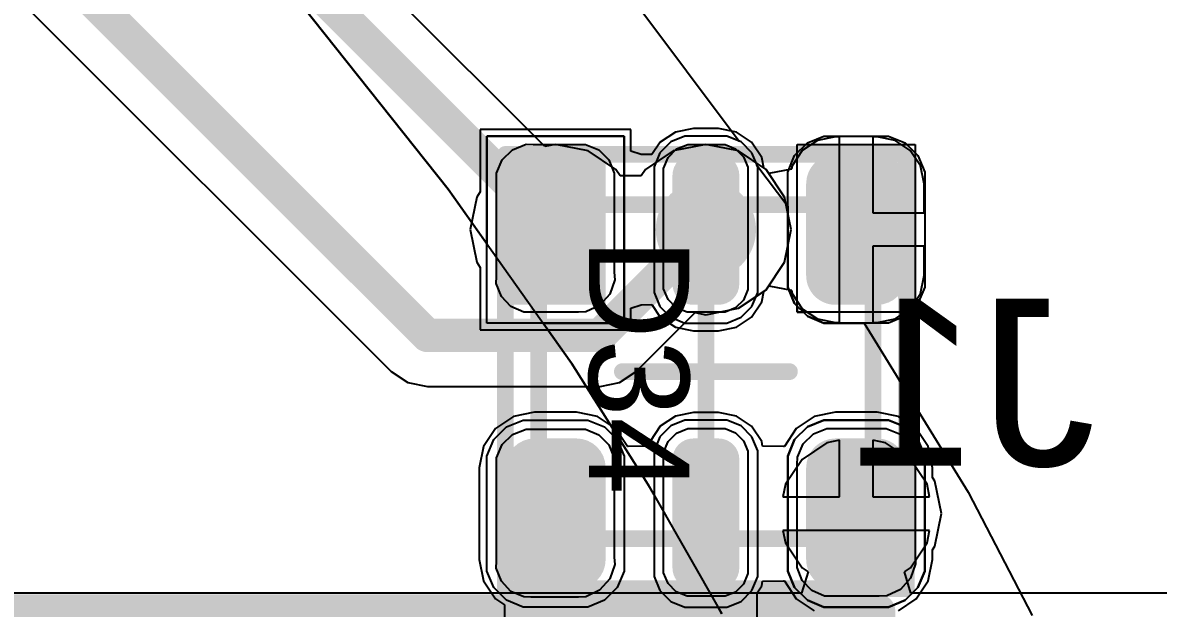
# Model space of a CAD drawing. Header units: inches. Extents: x -27 to 142, y -1 to 42.
# Drawn here: x 41.08 to 47.87, y 27.42 to 30.92 of the extents above; entities that cross this region are included whole.
import ezdxf

# ---------------------------------------------------------------- set-up
doc = ezdxf.new("R2010")
doc.units = ezdxf.units.IN
for name, color, linetype in [('Bottom Layer', 5, 'Continuous'), ('Bottom Overlay', 54, 'Continuous'), ('Mechanical 13', 56, 'Continuous'), ('Mechanical 15', 56, 'Continuous'), ('Top Layer', 1, 'Continuous'), ('Top Overlay', 2, 'Continuous'), ('Top Paste', 8, 'Continuous'), ('Top Solder', 216, 'Continuous'), ('Via Holes', 16, 'Continuous')]:
    doc.layers.add(name, color=color, linetype=linetype)
doc.styles.add('Arial', font='', dxfattribs={"height": 0.2})
doc.styles.get('Arial').set_extended_font_data('Arial')

# ---------------------------------------------------------------- blocks, each defined once
blk = doc.blocks.new('SMDHDRV10P127_2X5_615X330X560B_B_766')
at = {"layer": 'Mechanical 15'}
for points in [[(-3.5, 4.5, 0.2, 0.2, 0), (-3.5, -4.5, 0.2, 0.2, 0)], [(3.5, -4.5, 0.2, 0.2, 0), (-3.5, -4.5, 0.2, 0.2, 0)]]:
    blk.add_lwpolyline(points, format="xyseb", dxfattribs=at)
blk.add_lwpolyline([(-3.55, -4.5, 0.1, 0.1, 1), (-3.45, -4.5, 0.1, 0.1, 1)], format="xyseb", close=True, dxfattribs=at)
blk.add_lwpolyline([(-3.55, -4.5, 0.1, 0.1, 1), (-3.45, -4.5, 0.1, 0.1, 1)], format="xyseb", close=True, dxfattribs=at)
blk = doc.blocks.new('APA_RGB_LED_2020_806')
at = {"layer": 'Top Layer'}
h = blk.add_hatch(color=1, dxfattribs=at)
edge = h.paths.add_edge_path()
edge.add_arc((-1.125, 1.025), 0.125, 90, 180)
edge.add_line((-1.25, 1.025), (-1.25, 0.775))
edge.add_arc((-1.125, 0.775), 0.125, 180, 270)
edge.add_line((-1.125, 0.65), (-0.575, 0.65))
edge.add_arc((-0.575, 0.775), 0.125, 270, 360)
edge.add_line((-0.45, 0.775), (-0.45, 1.025))
edge.add_arc((-0.575, 1.025), 0.125, 0, 90)
edge.add_line((-0.575, 1.15), (-1.125, 1.15))
h = blk.add_hatch(color=1, dxfattribs=at)
edge = h.paths.add_edge_path()
edge.add_arc((0.575, 1.025), 0.125, 90, 180)
edge.add_line((0.45, 1.025), (0.45, 0.775))
edge.add_arc((0.575, 0.775), 0.125, 180, 270)
edge.add_line((0.575, 0.65), (1.125, 0.65))
edge.add_arc((1.125, 0.775), 0.125, 270, 360)
edge.add_line((1.25, 0.775), (1.25, 1.025))
edge.add_arc((1.125, 1.025), 0.125, 0, 90)
edge.add_line((1.125, 1.15), (0.575, 1.15))
h = blk.add_hatch(color=1, dxfattribs=at)
edge = h.paths.add_edge_path()
edge.add_arc((-1.175, 0.075), 0.075, 90, 180)
edge.add_line((-1.25, 0.075), (-1.25, -0.075))
edge.add_arc((-1.175, -0.075), 0.075, 180, 270)
edge.add_line((-1.175, -0.15), (-0.525, -0.15))
edge.add_arc((-0.525, -0.075), 0.075, 270, 360)
edge.add_line((-0.45, -0.075), (-0.45, 0.075))
edge.add_arc((-0.525, 0.075), 0.075, 0, 90)
edge.add_line((-0.525, 0.15), (-1.175, 0.15))
h = blk.add_hatch(color=1, dxfattribs=at)
edge = h.paths.add_edge_path()
edge.add_arc((0.525, 0.075), 0.075, 90, 180)
edge.add_line((0.45, 0.075), (0.45, -0.075))
edge.add_arc((0.525, -0.075), 0.075, 180, 270)
edge.add_line((0.525, -0.15), (1.175, -0.15))
edge.add_arc((1.175, -0.075), 0.075, 270, 360)
edge.add_line((1.25, -0.075), (1.25, 0.075))
edge.add_arc((1.175, 0.075), 0.075, 0, 90)
edge.add_line((1.175, 0.15), (0.525, 0.15))
blk.add_hatch(color=1, dxfattribs=at).paths.add_polyline_path([(-1.25, -0.65), (-0.45, -0.65), (-0.45, -1.15), (-1.25, -1.15)])
h = blk.add_hatch(color=1, dxfattribs=at)
edge = h.paths.add_edge_path()
edge.add_arc((0.575, -0.775), 0.125, 90, 180)
edge.add_line((0.45, -0.775), (0.45, -1.025))
edge.add_arc((0.575, -1.025), 0.125, 180, 270)
edge.add_line((0.575, -1.15), (1.125, -1.15))
edge.add_arc((1.125, -1.025), 0.125, 270, 360)
edge.add_line((1.25, -1.025), (1.25, -0.775))
edge.add_arc((1.125, -0.775), 0.125, 0, 90)
edge.add_line((1.125, -0.65), (0.575, -0.65))
at = {"layer": 'Top Paste'}
h = blk.add_hatch(color=8, dxfattribs=at)
edge = h.paths.add_edge_path()
edge.add_arc((-1.125, 1.025), 0.125, 90, 180)
edge.add_line((-1.25, 1.025), (-1.25, 0.775))
edge.add_arc((-1.125, 0.775), 0.125, 180, 270)
edge.add_line((-1.125, 0.65), (-0.575, 0.65))
edge.add_arc((-0.575, 0.775), 0.125, 270, 360)
edge.add_line((-0.45, 0.775), (-0.45, 1.025))
edge.add_arc((-0.575, 1.025), 0.125, 0, 90)
edge.add_line((-0.575, 1.15), (-1.125, 1.15))
h = blk.add_hatch(color=8, dxfattribs=at)
edge = h.paths.add_edge_path()
edge.add_arc((0.575, 1.025), 0.125, 90, 180)
edge.add_line((0.45, 1.025), (0.45, 0.775))
edge.add_arc((0.575, 0.775), 0.125, 180, 270)
edge.add_line((0.575, 0.65), (1.125, 0.65))
edge.add_arc((1.125, 0.775), 0.125, 270, 360)
edge.add_line((1.25, 0.775), (1.25, 1.025))
edge.add_arc((1.125, 1.025), 0.125, 0, 90)
edge.add_line((1.125, 1.15), (0.575, 1.15))
h = blk.add_hatch(color=8, dxfattribs=at)
edge = h.paths.add_edge_path()
edge.add_arc((-1.175, 0.075), 0.075, 90, 180)
edge.add_line((-1.25, 0.075), (-1.25, -0.075))
edge.add_arc((-1.175, -0.075), 0.075, 180, 270)
edge.add_line((-1.175, -0.15), (-0.525, -0.15))
edge.add_arc((-0.525, -0.075), 0.075, 270, 360)
edge.add_line((-0.45, -0.075), (-0.45, 0.075))
edge.add_arc((-0.525, 0.075), 0.075, 0, 90)
edge.add_line((-0.525, 0.15), (-1.175, 0.15))
h = blk.add_hatch(color=8, dxfattribs=at)
edge = h.paths.add_edge_path()
edge.add_arc((0.525, 0.075), 0.075, 90, 180)
edge.add_line((0.45, 0.075), (0.45, -0.075))
edge.add_arc((0.525, -0.075), 0.075, 180, 270)
edge.add_line((0.525, -0.15), (1.175, -0.15))
edge.add_arc((1.175, -0.075), 0.075, 270, 360)
edge.add_line((1.25, -0.075), (1.25, 0.075))
edge.add_arc((1.175, 0.075), 0.075, 0, 90)
edge.add_line((1.175, 0.15), (0.525, 0.15))
blk.add_hatch(color=8, dxfattribs=at).paths.add_polyline_path([(-1.25, -0.65), (-0.45, -0.65), (-0.45, -1.15), (-1.25, -1.15)])
h = blk.add_hatch(color=8, dxfattribs=at)
edge = h.paths.add_edge_path()
edge.add_arc((0.575, -0.775), 0.125, 90, 180)
edge.add_line((0.45, -0.775), (0.45, -1.025))
edge.add_arc((0.575, -1.025), 0.125, 180, 270)
edge.add_line((0.575, -1.15), (1.125, -1.15))
edge.add_arc((1.125, -1.025), 0.125, 270, 360)
edge.add_line((1.25, -1.025), (1.25, -0.775))
edge.add_arc((1.125, -0.775), 0.125, 0, 90)
edge.add_line((1.125, -0.65), (0.575, -0.65))
at = {"layer": 'Top Solder'}
h = blk.add_hatch(color=216, dxfattribs=at)
edge = h.paths.add_edge_path()
edge.add_arc((-1.125, 1.025), 0.175, 90, 180)
edge.add_line((-1.3, 1.025), (-1.3, 0.775))
edge.add_arc((-1.125, 0.775), 0.175, 180, 270)
edge.add_line((-1.125, 0.6), (-0.575, 0.6))
edge.add_arc((-0.575, 0.775), 0.175, 270, 360)
edge.add_line((-0.4, 0.775), (-0.4, 1.025))
edge.add_arc((-0.575, 1.025), 0.175, 0, 90)
edge.add_line((-0.575, 1.2), (-1.125, 1.2))
h = blk.add_hatch(color=216, dxfattribs=at)
edge = h.paths.add_edge_path()
edge.add_arc((0.575, 1.025), 0.175, 90, 180)
edge.add_line((0.4, 1.025), (0.4, 0.775))
edge.add_arc((0.575, 0.775), 0.175, 180, 270)
edge.add_line((0.575, 0.6), (1.125, 0.6))
edge.add_arc((1.125, 0.775), 0.175, 270, 360)
edge.add_line((1.3, 0.775), (1.3, 1.025))
edge.add_arc((1.125, 1.025), 0.175, 0, 90)
edge.add_line((1.125, 1.2), (0.575, 1.2))
h = blk.add_hatch(color=216, dxfattribs=at)
edge = h.paths.add_edge_path()
edge.add_arc((-1.175, 0.075), 0.125, 90, 180)
edge.add_line((-1.3, 0.075), (-1.3, -0.075))
edge.add_arc((-1.175, -0.075), 0.125, 180, 270)
edge.add_line((-1.175, -0.2), (-0.525, -0.2))
edge.add_arc((-0.525, -0.075), 0.125, 270, 360)
edge.add_line((-0.4, -0.075), (-0.4, 0.075))
edge.add_arc((-0.525, 0.075), 0.125, 0, 90)
edge.add_line((-0.525, 0.2), (-1.175, 0.2))
h = blk.add_hatch(color=216, dxfattribs=at)
edge = h.paths.add_edge_path()
edge.add_arc((0.525, 0.075), 0.125, 90, 180)
edge.add_line((0.4, 0.075), (0.4, -0.075))
edge.add_arc((0.525, -0.075), 0.125, 180, 270)
edge.add_line((0.525, -0.2), (1.175, -0.2))
edge.add_arc((1.175, -0.075), 0.125, 270, 360)
edge.add_line((1.3, -0.075), (1.3, 0.075))
edge.add_arc((1.175, 0.075), 0.125, 0, 90)
edge.add_line((1.175, 0.2), (0.525, 0.2))
blk.add_hatch(color=216, dxfattribs=at).paths.add_polyline_path([(-1.3, -0.6), (-0.4, -0.6), (-0.4, -1.2), (-1.3, -1.2)])
h = blk.add_hatch(color=216, dxfattribs=at)
edge = h.paths.add_edge_path()
edge.add_arc((0.575, -0.775), 0.175, 90, 180)
edge.add_line((0.4, -0.775), (0.4, -1.025))
edge.add_arc((0.575, -1.025), 0.175, 180, 270)
edge.add_line((0.575, -1.2), (1.125, -1.2))
edge.add_arc((1.125, -1.025), 0.175, 270, 360)
edge.add_line((1.3, -1.025), (1.3, -0.775))
edge.add_arc((1.125, -0.775), 0.175, 0, 90)
edge.add_line((1.125, -0.6), (0.575, -0.6))
at = {"layer": 'Mechanical 13'}
for points in [[(1, 1, 0.1, 0.1, 0), (-1, 1, 0.1, 0.1, 0)], [(-1, -1, 0.1, 0.1, 0), (-1, 1, 0.1, 0.1, 0)], [(1, -1, 0.1, 0.1, 0), (1, 1, 0.1, 0.1, 0)], [(1, -1, 0.1, 0.1, 0), (-1, -1, 0.1, 0.1, 0)]]:
    blk.add_lwpolyline(points, format="xyseb", dxfattribs=at)
for points in [[(-1.025, 1, 0.05, 0.05, 1), (-0.975, 1, 0.05, 0.05, 1)], [(-1.025, 1, 0.05, 0.05, 1), (-0.975, 1, 0.05, 0.05, 1)], [(0.975, 1, 0.05, 0.05, 1), (1.025, 1, 0.05, 0.05, 1)], [(0.975, 1, 0.05, 0.05, 1), (1.025, 1, 0.05, 0.05, 1)], [(-1.025, -1, 0.05, 0.05, 1), (-0.975, -1, 0.05, 0.05, 1)], [(-1.025, -1, 0.05, 0.05, 1), (-0.975, -1, 0.05, 0.05, 1)], [(0.975, -1, 0.05, 0.05, 1), (1.025, -1, 0.05, 0.05, 1)], [(0.975, -1, 0.05, 0.05, 1), (1.025, -1, 0.05, 0.05, 1)]]:
    blk.add_lwpolyline(points, format="xyseb", close=True, dxfattribs=at)
at = {"layer": 'Mechanical 15'}
for points in [[(-1.3, -1.2, 0.1, 0.1, 0), (-1.3, 1.2, 0.1, 0.1, 0)], [(1.3, 1.2, 0.1, 0.1, 0), (-1.3, 1.2, 0.1, 0.1, 0)], [(1.3, -1.2, 0.1, 0.1, 0), (1.3, 1.2, 0.1, 0.1, 0)], [(0, -0.5, 0.1, 0.1, 0), (0, 0.5, 0.1, 0.1, 0)], [(0.5, 0, 0.1, 0.1, 0), (-0.5, 0, 0.1, 0.1, 0)], [(1.3, -1.2, 0.1, 0.1, 0), (-1.3, -1.2, 0.1, 0.1, 0)]]:
    blk.add_lwpolyline(points, format="xyseb", dxfattribs=at)
for points in [[(-1.325, 1.2, 0.05, 0.05, 1), (-1.275, 1.2, 0.05, 0.05, 1)], [(-1.325, 1.2, 0.05, 0.05, 1), (-1.275, 1.2, 0.05, 0.05, 1)], [(1.275, 1.2, 0.05, 0.05, 1), (1.325, 1.2, 0.05, 0.05, 1)], [(1.275, 1.2, 0.05, 0.05, 1), (1.325, 1.2, 0.05, 0.05, 1)], [(-0.025, 0.5, 0.05, 0.05, 1), (0.025, 0.5, 0.05, 0.05, 1)], [(-0.525, 0, 0.05, 0.05, 1), (-0.475, 0, 0.05, 0.05, 1)], [(0.475, 0, 0.05, 0.05, 1), (0.525, 0, 0.05, 0.05, 1)], [(-0.025, -0.5, 0.05, 0.05, 1), (0.025, -0.5, 0.05, 0.05, 1)], [(-1.325, -1.2, 0.05, 0.05, 1), (-1.275, -1.2, 0.05, 0.05, 1)], [(-1.325, -1.2, 0.05, 0.05, 1), (-1.275, -1.2, 0.05, 0.05, 1)], [(1.275, -1.2, 0.05, 0.05, 1), (1.325, -1.2, 0.05, 0.05, 1)], [(1.275, -1.2, 0.05, 0.05, 1), (1.325, -1.2, 0.05, 0.05, 1)]]:
    blk.add_lwpolyline(points, format="xyseb", close=True, dxfattribs=at)
at = {"layer": 'Top Overlay'}
for p, q in [((-1.2929, 1.2689), (-1.1937, 1.31)), ((-1.1937, 1.31), (-1.14, 1.31)), ((-1.14, 1.31), (-1.14, 1.31)), ((-1.14, 1.31), (-0.56, 1.31)), ((-0.56, 1.31), (-0.5063, 1.31)), ((-0.5063, 1.31), (-0.4071, 1.2689)), ((0.4071, 1.2689), (0.5063, 1.31)), ((0.5063, 1.31), (0.56, 1.31)), ((0.56, 1.31), (0.56, 1.31)), ((0.56, 1.31), (1.14, 1.31)), ((1.14, 1.31), (1.1937, 1.31)), ((1.1937, 1.31), (1.2929, 1.2689)), ((-1.3689, 1.1929), (-1.2929, 1.2689)), ((-0.4071, 1.2689), (-0.3311, 1.1929)), ((0.3311, 1.1929), (0.4071, 1.2689)), ((1.2929, 1.2689), (1.3689, 1.1929)), ((-1.41, 1.0937), (-1.3689, 1.1929)), ((-0.3311, 1.1929), (-0.29, 1.0937)), ((0.29, 1.0937), (0.3311, 1.1929)), ((1.3689, 1.1929), (1.41, 1.0937)), ((-1.41, 1.04), (-1.41, 1.0937)), ((-0.29, 1.0937), (-0.29, 1.04)), ((0.29, 1.04), (0.29, 1.0937)), ((1.41, 1.0937), (1.41, 1.04)), ((-1.41, 0.76), (-1.41, 1.04)), ((-0.29, 1.04), (-0.29, 1.04)), ((-0.29, 1.04), (-0.29, 0.76)), ((0.29, 0.76), (0.29, 1.04)), ((1.41, 1.04), (1.41, 1.04)), ((1.41, 1.04), (1.41, 0.76)), ((-1.41, 0.76), (-1.41, 0.76)), ((-1.41, 0.7063), (-1.41, 0.76)), ((-0.29, 0.76), (-0.29, 0.7063)), ((0.29, 0.76), (0.29, 0.76)), ((0.29, 0.7063), (0.29, 0.76)), ((1.41, 0.76), (1.41, 0.7063)), ((-1.3689, 0.6071), (-1.41, 0.7063)), ((-0.29, 0.7063), (-0.3311, 0.6071)), ((0.3311, 0.6071), (0.29, 0.7063)), ((1.41, 0.7063), (1.3689, 0.6071)), ((-1.2929, 0.5311), (-1.3689, 0.6071)), ((-0.3311, 0.6071), (-0.4071, 0.5311)), ((0.4071, 0.5311), (0.3311, 0.6071)), ((1.3689, 0.6071), (1.2929, 0.5311)), ((-1.1937, 0.49), (-1.2929, 0.5311)), ((-1.14, 0.49), (-1.1937, 0.49)), ((-0.56, 0.49), (-1.14, 0.49)), ((-0.5063, 0.49), (-0.56, 0.49)), ((-0.56, 0.49), (-0.56, 0.49)), ((-0.4071, 0.5311), (-0.5063, 0.49)), ((0.5063, 0.49), (0.4071, 0.5311)), ((0.56, 0.49), (0.5063, 0.49)), ((1.14, 0.49), (0.56, 0.49)), ((1.1937, 0.49), (1.14, 0.49)), ((1.14, 0.49), (1.14, 0.49)), ((1.2929, 0.5311), (1.1937, 0.49)), ((-1.3103, 0.275), (-1.375, 0.2103)), ((-1.2258, 0.31), (-1.3103, 0.275)), ((-1.18, 0.31), (-1.2258, 0.31)), ((-0.52, 0.31), (-1.18, 0.31)), ((-0.4742, 0.31), (-0.52, 0.31)), ((-0.52, 0.31), (-0.52, 0.31)), ((-0.3897, 0.275), (-0.4742, 0.31)), ((-0.325, 0.2103), (-0.3897, 0.275)), ((0.3897, 0.275), (0.325, 0.2103)), ((0.4743, 0.31), (0.3897, 0.275)), ((0.52, 0.31), (0.4743, 0.31)), ((1.18, 0.31), (0.52, 0.31)), ((1.2258, 0.31), (1.18, 0.31)), ((1.18, 0.31), (1.18, 0.31)), ((1.3103, 0.275), (1.2258, 0.31)), ((1.375, 0.2103), (1.3103, 0.275)), ((-1.375, 0.2103), (-1.41, 0.1257)), ((-0.29, 0.1257), (-0.325, 0.2103)), ((0.325, 0.2103), (0.29, 0.1257)), ((1.41, 0.1257), (1.375, 0.2103)), ((-1.41, 0.1257), (-1.41, 0.08)), ((-1.41, 0.08), (-1.41, -0.08)), ((-1.41, 0.08), (-1.41, 0.08)), ((-0.29, 0.08), (-0.29, 0.1257)), ((-0.29, -0.08), (-0.29, 0.08)), ((0.29, 0.1257), (0.29, 0.08)), ((0.29, 0.08), (0.29, -0.08)), ((0.29, 0.08), (0.29, 0.08)), ((1.41, 0.08), (1.41, 0.1257)), ((1.41, -0.08), (1.41, 0.08)), ((-1.41, -0.08), (-1.41, -0.1258)), ((-1.41, -0.1258), (-1.375, -0.2103)), ((-0.325, -0.2103), (-0.29, -0.1258)), ((-0.29, -0.1258), (-0.29, -0.08)), ((-0.29, -0.08), (-0.29, -0.08)), ((0.29, -0.08), (0.29, -0.1258)), ((0.29, -0.1258), (0.325, -0.2103)), ((1.375, -0.2103), (1.41, -0.1258)), ((1.41, -0.1258), (1.41, -0.08)), ((1.41, -0.08), (1.41, -0.08)), ((-1.375, -0.2103), (-1.3103, -0.275)), ((-0.3897, -0.275), (-0.325, -0.2103)), ((0.325, -0.2103), (0.3897, -0.275)), ((1.3103, -0.275), (1.375, -0.2103)), ((-1.3103, -0.275), (-1.2258, -0.31)), ((-1.2258, -0.31), (-1.18, -0.31)), ((-1.18, -0.31), (-1.18, -0.31)), ((-1.18, -0.31), (-0.52, -0.31)), ((-0.52, -0.31), (-0.4742, -0.31)), ((-0.4742, -0.31), (-0.3897, -0.275)), ((0.3897, -0.275), (0.4743, -0.31)), ((0.4743, -0.31), (0.52, -0.31)), ((0.52, -0.31), (0.52, -0.31)), ((0.52, -0.31), (1.18, -0.31)), ((1.18, -0.31), (1.2258, -0.31)), ((1.2258, -0.31), (1.3103, -0.275)), ((-1.41, -1.31), (-1.41, -0.49)), ((-1.41, -0.49), (-0.29, -0.49)), ((-0.29, -0.49), (-0.29, -1.31)), ((0.3311, -0.6071), (0.4071, -0.5311)), ((0.4071, -0.5311), (0.5063, -0.49)), ((0.5063, -0.49), (0.56, -0.49)), ((0.56, -0.49), (0.56, -0.49)), ((0.56, -0.49), (1.14, -0.49)), ((1.14, -0.49), (1.1937, -0.49)), ((1.1937, -0.49), (1.2929, -0.5311)), ((1.2929, -0.5311), (1.3689, -0.6071)), ((0.29, -0.7063), (0.3311, -0.6071)), ((1.3689, -0.6071), (1.41, -0.7063)), ((0.29, -0.76), (0.29, -0.7063)), ((1.41, -0.7063), (1.41, -0.76)), ((0.29, -1.04), (0.29, -0.76)), ((1.41, -0.76), (1.41, -0.76)), ((1.41, -0.76), (1.41, -1.04)), ((0.29, -1.04), (0.29, -1.04)), ((0.29, -1.0937), (0.29, -1.04)), ((1.41, -1.04), (1.41, -1.0937)), ((0.3311, -1.1929), (0.29, -1.0937)), ((1.41, -1.0937), (1.3689, -1.1929)), ((0.4071, -1.2689), (0.3311, -1.1929)), ((1.3689, -1.1929), (1.2929, -1.2689)), ((0.5063, -1.31), (0.4071, -1.2689)), ((1.2929, -1.2689), (1.1937, -1.31)), ((-0.29, -1.31), (-1.41, -1.31)), ((0.56, -1.31), (0.5063, -1.31)), ((1.14, -1.31), (0.56, -1.31)), ((1.1937, -1.31), (1.14, -1.31)), ((1.14, -1.31), (1.14, -1.31))]:
    blk.add_line(p, q, dxfattribs=at)
at = {"layer": 'Mechanical 15', "style": 'Arial'}
blk.add_text('D34', height=0.6, dxfattribs=at).set_placement((-0.8, -0.7))

msp = doc.modelspace()

# ---------------------------------------------------------------- hatches: boundary and pattern name
at = {"layer": 'Bottom Layer'}
h = msp.add_hatch(color=5, dxfattribs=at)
edge = h.paths.add_edge_path()
edge.add_arc((44.2667, 29.6833), 0.3, 0, 360)
h = msp.add_hatch(color=5, dxfattribs=at)
edge = h.paths.add_edge_path()
edge.add_arc((45.1667, 29.6833), 0.3, 0, 360)
h = msp.add_hatch(color=5, dxfattribs=at)
edge = h.paths.add_edge_path()
edge.add_arc((46.0667, 27.9833), 0.3, 0, 360)
at = {"layer": 'Top Layer'}
h = msp.add_hatch(color=1, dxfattribs=at)
edge = h.paths.add_edge_path()
edge.add_arc((44.2667, 29.6833), 0.3, 0, 360)
h = msp.add_hatch(color=1, dxfattribs=at)
edge = h.paths.add_edge_path()
edge.add_arc((45.1667, 29.6833), 0.3, 0, 360)
h = msp.add_hatch(color=1, dxfattribs=at)
edge = h.paths.add_edge_path()
edge.add_arc((46.0667, 27.9833), 0.3, 0, 360)
at = {"layer": 'Via Holes'}
h = msp.add_hatch(color=7, dxfattribs=at)
edge = h.paths.add_edge_path()
edge.add_arc((44.2667, 29.6833), 0.15, 0, 360)
h = msp.add_hatch(color=7, dxfattribs=at)
edge = h.paths.add_edge_path()
edge.add_arc((45.1667, 29.6833), 0.15, 0, 360)
h = msp.add_hatch(color=7, dxfattribs=at)
edge = h.paths.add_edge_path()
edge.add_arc((46.0667, 27.9833), 0.15, 0, 360)

# ---------------------------------------------------------------- linework, layer by layer
at = {"layer": 'Bottom Layer'}
for p, q in [((44.2023, 30.1803), (41.8726, 32.51)), ((40.4504, 31.667), (43.2837, 28.8337)), ((44.2667, 30.1931), (44.2023, 30.1803)), ((44.4618, 30.1543), (44.2667, 30.1931)), ((45.1667, 30.1931), (44.9716, 30.1543)), ((45.3618, 30.1543), (45.1667, 30.1931)), ((44.6272, 30.0438), (44.4618, 30.1543)), ((44.9716, 30.1543), (44.8062, 30.0438)), ((45.5272, 30.0438), (45.3618, 30.1543)), ((44.6532, 30.0048), (44.6272, 30.0438)), ((44.8062, 30.0438), (44.7802, 30.0048)), ((45.6377, 29.8784), (45.5272, 30.0438)), ((44.7802, 30.0048), (44.6532, 30.0048)), ((45.6765, 29.6833), (45.6377, 29.8784)), ((45.6377, 29.4882), (45.6765, 29.6833)), ((45.5272, 29.3228), (45.6377, 29.4882)), ((45.3618, 29.2123), (45.5272, 29.3228)), ((44.7497, 28.8337), (45.1023, 29.1863)), ((45.1023, 29.1863), (45.1667, 29.1735)), ((45.1667, 29.1735), (45.3618, 29.2123)), ((43.2837, 28.8337), (43.2837, 28.8337)), ((43.2837, 28.8337), (43.3829, 28.7674)), ((44.6505, 28.7674), (44.7497, 28.8337)), ((43.3829, 28.7674), (43.5, 28.7441)), ((44.5334, 28.7441), (44.6505, 28.7674)), ((43.5, 28.7441), (43.5, 28.7441)), ((43.5, 28.7441), (44.5334, 28.7441)), ((44.5334, 28.7441), (44.5334, 28.7441)), ((45.8911, 28.4072), (45.7423, 28.3077)), ((45.9667, 28.4222), (45.8911, 28.4072)), ((45.9667, 28.0833), (45.9667, 28.4222)), ((46.2423, 28.4072), (46.1667, 28.4222)), ((46.1667, 28.4222), (46.1667, 28.0833)), ((46.3911, 28.3077), (46.2423, 28.4072)), ((45.7423, 28.3077), (45.6428, 28.1589)), ((46.4906, 28.1589), (46.3911, 28.3077)), ((45.6428, 28.1589), (45.6278, 28.0833)), ((46.5056, 28.0833), (46.4906, 28.1589)), ((45.6278, 28.0833), (45.9667, 28.0833)), ((46.1667, 28.0833), (46.5056, 28.0833)), ((46.5056, 27.8833), (45.6278, 27.8833)), ((45.6278, 27.8833), (45.6428, 27.8077)), ((46.4906, 27.8077), (46.5056, 27.8833)), ((45.6428, 27.8077), (45.7423, 27.6589)), ((46.3911, 27.6589), (46.4906, 27.8077)), ((45.7782, 27.6348), (45.7397, 27.5078)), ((45.7423, 27.6589), (45.7782, 27.6348)), ((46.3552, 27.6348), (46.3911, 27.6589)), ((46.3937, 27.5078), (46.3552, 27.6348)), ((45.7397, 27.5078), (40.1, 27.5078)), ((55.1, 27.5078), (46.3937, 27.5078))]:
    msp.add_line(p, q, dxfattribs=at)
for points in [[(41.5667, 32.3833, 0.2, 0.2, 0), (44.2667, 29.6833, 0.2, 0.2, 0)], [(40.6667, 31.8833, 0.2, 0.2, 0), (43.5, 29.05, 0.2, 0.2, 0)], [(44.5334, 29.05, 0.2, 0.2, 0), (45.1667, 29.6833, 0.2, 0.2, 0)], [(43.5, 29.05, 0.2, 0.2, 0), (44.5334, 29.05, 0.2, 0.2, 0)]]:
    msp.add_lwpolyline(points, format="xyseb", dxfattribs=at)
for points in [[(44.2167, 29.6833, 0.1, 0.1, 1), (44.3167, 29.6833, 0.1, 0.1, 1)], [(45.1167, 29.6833, 0.1, 0.1, 1), (45.2167, 29.6833, 0.1, 0.1, 1)], [(43.45, 29.05, 0.1, 0.1, 1), (43.55, 29.05, 0.1, 0.1, 1)], [(43.45, 29.05, 0.1, 0.1, 1), (43.55, 29.05, 0.1, 0.1, 1)], [(44.4834, 29.05, 0.1, 0.1, 1), (44.5834, 29.05, 0.1, 0.1, 1)], [(44.4834, 29.05, 0.1, 0.1, 1), (44.5834, 29.05, 0.1, 0.1, 1)]]:
    msp.add_lwpolyline(points, format="xyseb", close=True, dxfattribs=at)
at = {"layer": 'Top Layer'}
for p, q in [((44.7167, 30.2833), (43.8167, 30.2833)), ((43.8167, 30.2833), (43.8167, 29.9098)), ((44.7167, 30.1532), (44.7167, 30.2833)), ((44.9844, 30.2673), (44.8934, 30.2066)), ((45.0917, 30.2887), (44.9844, 30.2673)), ((45.2417, 30.2887), (45.0917, 30.2887)), ((45.349, 30.2673), (45.2417, 30.2887)), ((45.44, 30.2066), (45.349, 30.2673)), ((44.8934, 30.2066), (44.8437, 30.1321)), ((45.5007, 30.1156), (45.44, 30.2066)), ((45.8344, 30.2173), (45.7434, 30.1566)), ((45.9417, 30.2387), (45.8344, 30.2173)), ((45.9667, 30.2387), (45.9417, 30.2387)), ((45.9667, 29.6833), (45.9667, 30.2387)), ((46.1917, 30.2387), (46.1667, 30.2387)), ((46.1667, 30.2387), (46.1667, 29.7833)), ((46.299, 30.2173), (46.1917, 30.2387)), ((46.39, 30.1566), (46.299, 30.2173)), ((44.7787, 30.1331), (44.7167, 30.1532)), ((44.8437, 30.1321), (44.7787, 30.1331)), ((45.5132, 30.0531), (45.5007, 30.1156)), ((45.7434, 30.1566), (45.6827, 30.0656)), ((46.4507, 30.0656), (46.39, 30.1566)), ((45.5272, 30.0438), (45.5132, 30.0531)), ((45.5439, 30.0188), (45.5272, 30.0438)), ((45.6787, 30.0456), (45.5439, 30.0188)), ((45.6827, 30.0656), (45.6787, 30.0456)), ((46.4721, 29.9583), (46.4507, 30.0656)), ((43.8167, 29.9098), (43.7957, 29.8784)), ((46.4721, 29.7833), (46.4721, 29.9583)), ((43.7957, 29.8784), (43.7569, 29.6833)), ((46.1667, 29.7833), (46.4721, 29.7833)), ((43.7569, 29.6833), (43.7957, 29.4882)), ((45.9667, 29.1279), (45.9667, 29.6833)), ((46.4721, 29.5833), (46.1667, 29.5833)), ((46.1667, 29.5833), (46.1667, 29.1279)), ((46.4721, 29.4083), (46.4721, 29.5833)), ((43.7957, 29.4882), (43.8167, 29.4568)), ((43.8167, 29.4568), (43.8167, 29.0833)), ((46.4507, 29.301), (46.4721, 29.4083)), ((45.5007, 29.251), (45.5132, 29.3135)), ((45.5132, 29.3135), (45.5272, 29.3228)), ((45.5272, 29.3228), (45.5439, 29.3478)), ((45.5439, 29.3478), (45.6787, 29.321)), ((45.6787, 29.321), (45.6827, 29.301)), ((45.6827, 29.301), (45.7434, 29.21)), ((46.39, 29.21), (46.4507, 29.301)), ((44.7167, 29.2134), (44.7787, 29.2335)), ((44.7787, 29.2335), (44.8437, 29.2345)), ((44.8437, 29.2345), (44.8934, 29.16)), ((45.44, 29.16), (45.5007, 29.251)), ((44.7167, 29.0833), (44.7167, 29.2134)), ((44.8934, 29.16), (44.9844, 29.0993)), ((45.349, 29.0993), (45.44, 29.16)), ((45.7434, 29.21), (45.8344, 29.1493)), ((46.299, 29.1493), (46.39, 29.21)), ((44.9844, 29.0993), (45.0917, 29.0779)), ((45.2417, 29.0779), (45.349, 29.0993)), ((45.8344, 29.1493), (45.9417, 29.1279)), ((45.9417, 29.1279), (45.9667, 29.1279)), ((46.1667, 29.1279), (46.1917, 29.1279)), ((46.1917, 29.1279), (46.299, 29.1493)), ((43.8167, 29.0833), (44.7167, 29.0833)), ((45.0917, 29.0779), (45.2417, 29.0779)), ((44.0149, 28.5644), (43.9074, 28.4926)), ((44.1417, 28.5897), (44.0149, 28.5644)), ((44.3917, 28.5897), (44.1417, 28.5897)), ((44.5185, 28.5644), (44.3917, 28.5897)), ((44.626, 28.4926), (44.5185, 28.5644)), ((44.9844, 28.5673), (44.8934, 28.5066)), ((45.0917, 28.5887), (44.9844, 28.5673)), ((45.2417, 28.5887), (45.0917, 28.5887)), ((45.349, 28.5673), (45.2417, 28.5887)), ((45.44, 28.5066), (45.349, 28.5673)), ((45.8149, 28.5644), (45.7074, 28.4926)), ((45.9417, 28.5897), (45.8149, 28.5644)), ((46.1917, 28.5897), (45.9417, 28.5897)), ((46.3185, 28.5644), (46.1917, 28.5897)), ((46.426, 28.4926), (46.3185, 28.5644)), ((43.9074, 28.4926), (43.8356, 28.3851)), ((44.6973, 28.386), (44.626, 28.4926)), ((44.8934, 28.5066), (44.8327, 28.4156)), ((45.5007, 28.4156), (45.44, 28.5066)), ((45.7074, 28.4926), (45.6361, 28.386)), ((46.4978, 28.3851), (46.426, 28.4926)), ((44.8327, 28.4156), (44.827, 28.387)), ((45.5064, 28.387), (45.5007, 28.4156)), ((43.8356, 28.3851), (43.8103, 28.2583)), ((44.7015, 28.3852), (44.6973, 28.386)), ((44.827, 28.387), (44.7015, 28.3852)), ((45.6319, 28.3852), (45.5064, 28.387)), ((45.6361, 28.386), (45.6319, 28.3852)), ((46.5231, 28.2583), (46.4978, 28.3851)), ((43.8103, 28.2583), (43.8103, 27.7083)), ((46.5231, 28.2003), (46.5231, 28.2583)), ((46.5377, 28.1784), (46.5231, 28.2003)), ((46.5765, 27.9833), (46.5377, 28.1784)), ((46.5377, 27.7882), (46.5765, 27.9833)), ((46.5231, 27.7663), (46.5377, 27.7882)), ((46.5231, 27.7083), (46.5231, 27.7663)), ((43.8103, 27.7083), (43.8356, 27.5815)), ((46.4978, 27.5815), (46.5231, 27.7083)), ((43.8356, 27.5815), (43.9074, 27.474)), ((45.4726, 27.5088), (45.5007, 27.551)), ((45.5007, 27.551), (45.5064, 27.5796)), ((45.5064, 27.5796), (45.6319, 27.5814)), ((45.6319, 27.5814), (45.6361, 27.5806)), ((45.6361, 27.5806), (45.7074, 27.474)), ((46.426, 27.474), (46.4978, 27.5815)), ((43.9074, 27.474), (43.9608, 27.4383)), ((45.4726, 26.96), (45.4726, 27.5088)), ((45.7074, 27.474), (45.8149, 27.4022)), ((46.3185, 27.4022), (46.426, 27.474)), ((43.9608, 27.4383), (43.9608, 27.0333))]:
    msp.add_line(p, q, dxfattribs=at)
for points in [[(44.2667, 27.0333, 0.2, 0.2, 0), (44.2667, 27.9833, 0.2, 0.2, 0)], [(45.1667, 26.8333, 0.2, 0.2, 0), (45.1667, 27.9833, 0.2, 0.2, 0)]]:
    msp.add_lwpolyline(points, format="xyseb", dxfattribs=at)
for points in [[(44.2167, 27.9833, 0.1, 0.1, 1), (44.3167, 27.9833, 0.1, 0.1, 1)], [(45.1167, 27.9833, 0.1, 0.1, 1), (45.2167, 27.9833, 0.1, 0.1, 1)]]:
    msp.add_lwpolyline(points, format="xyseb", close=True, dxfattribs=at)
at = {"layer": 'Top Overlay'}
for p, q in [((42.7477, 31.0259), (43.6248, 29.925)), ((43.6248, 29.925), (42.7477, 31.0259)), ((44.7358, 31.0547), (45.3648, 30.2133)), ((44.6767, 30.2433), (43.8567, 30.2433)), ((43.8567, 30.2433), (43.8567, 29.5973)), ((44.6767, 29.1233), (44.6767, 30.2433)), ((45.0409, 30.2433), (44.9564, 30.2083)), ((45.2924, 30.2433), (45.0409, 30.2433)), ((45.3648, 30.2133), (45.2924, 30.2433)), ((44.0098, 30.1616), (44.0902, 30.1938)), ((44.0902, 30.1938), (44.1334, 30.1932)), ((44.1334, 30.1932), (44.1334, 30.1933)), ((44.1334, 30.1933), (44.4034, 30.1933)), ((44.4034, 30.1933), (44.4462, 30.1933)), ((44.4462, 30.1933), (44.5252, 30.1606)), ((44.9564, 30.2083), (44.8917, 30.1436)), ((44.9914, 30.1659), (45.0576, 30.1933)), ((45.0576, 30.1933), (45.0934, 30.1933)), ((45.0934, 30.1933), (45.0934, 30.1933)), ((45.0934, 30.1933), (45.2484, 30.1933)), ((45.2484, 30.1933), (45.2822, 30.1933)), ((45.2822, 30.1933), (45.3447, 30.1674)), ((45.7134, 29.1883), (45.7134, 30.1933)), ((45.7134, 30.1933), (46.4184, 30.1933)), ((46.4184, 30.1933), (46.4184, 29.1883)), ((43.9479, 30.1011), (44.0098, 30.1616)), ((44.5252, 30.1606), (44.5857, 30.1001)), ((44.8917, 30.1436), (44.8567, 30.0591)), ((44.9134, 30.0491), (44.9408, 30.1153)), ((44.9408, 30.1153), (44.9914, 30.1659)), ((45.3447, 30.1674), (45.3925, 30.1196)), ((45.3925, 30.1196), (45.4184, 30.0571)), ((43.9139, 30.0216), (43.9479, 30.1011)), ((44.5857, 30.1001), (44.6184, 30.0211)), ((44.8567, 30.0591), (44.8567, 30.0133)), ((44.9134, 30.0133), (44.9134, 30.0491)), ((45.4184, 30.0571), (45.4184, 30.0233)), ((45.4767, 30.0591), (45.4724, 30.0695)), ((45.4724, 30.0695), (45.6567, 29.8229)), ((45.4767, 30.0133), (45.4767, 30.0591)), ((43.9134, 29.9783), (43.9139, 30.0216)), ((43.9134, 29.4033), (43.9134, 29.9783)), ((44.6184, 30.0211), (44.6184, 29.9783)), ((44.6184, 29.9783), (44.6184, 29.9783)), ((44.6184, 29.9783), (44.6184, 29.4283)), ((44.8567, 30.0133), (44.8567, 29.3533)), ((44.9134, 29.3633), (44.9134, 30.0133)), ((45.4184, 30.0233), (45.4184, 30.0233)), ((45.4184, 30.0233), (45.4184, 29.3583)), ((45.4767, 29.3533), (45.4767, 30.0133)), ((43.6248, 29.925), (44.3614, 28.8843)), ((43.8567, 29.5973), (43.6248, 29.925)), ((45.6567, 29.8229), (45.6567, 29.3933)), ((44.6184, 29.4283), (44.6209, 29.383)), ((43.9124, 29.3615), (43.9134, 29.4033)), ((43.9426, 29.2836), (43.9124, 29.3615)), ((43.9134, 29.4033), (43.9134, 29.4033)), ((44.6209, 29.383), (44.5909, 29.2975)), ((44.9134, 29.3285), (44.9134, 29.3633)), ((44.9134, 29.3633), (44.9134, 29.3633)), ((45.4184, 29.3583), (45.4184, 29.3245)), ((45.6567, 29.3933), (45.6567, 29.3396)), ((44.5909, 29.2975), (44.5304, 29.23)), ((44.8567, 29.3533), (44.8567, 29.3075)), ((44.8567, 29.3075), (44.8917, 29.223)), ((44.94, 29.2642), (44.9134, 29.3285)), ((45.4184, 29.3245), (45.3925, 29.262)), ((45.4417, 29.223), (45.4767, 29.3075)), ((45.4767, 29.3075), (45.4767, 29.3533)), ((45.6567, 29.3396), (45.6978, 29.2404)), ((44.0002, 29.2231), (43.9426, 29.2836)), ((44.0766, 29.1893), (44.0002, 29.2231)), ((44.5304, 29.23), (44.4487, 29.1908)), ((44.8917, 29.223), (44.9564, 29.1583)), ((44.9893, 29.2149), (44.94, 29.2642)), ((45.3925, 29.262), (45.3447, 29.2142)), ((45.377, 29.1583), (45.4417, 29.223)), ((45.6978, 29.2404), (45.7134, 29.2248)), ((45.7134, 29.2248), (45.7134, 29.1883)), ((44.1184, 29.1883), (44.0766, 29.1893)), ((44.4034, 29.1883), (44.1184, 29.1883)), ((44.4487, 29.1908), (44.4034, 29.1883)), ((44.4034, 29.1883), (44.4034, 29.1883)), ((44.9564, 29.1583), (45.0409, 29.1233)), ((45.0536, 29.1883), (44.9893, 29.2149)), ((45.0884, 29.1883), (45.0536, 29.1883)), ((45.2484, 29.1883), (45.0884, 29.1883)), ((45.2822, 29.1883), (45.2484, 29.1883)), ((45.2484, 29.1883), (45.2484, 29.1883)), ((45.3447, 29.2142), (45.2822, 29.1883)), ((45.2924, 29.1233), (45.377, 29.1583)), ((46.4184, 29.1883), (45.7134, 29.1883)), ((45.7134, 29.1883), (45.7499, 29.1883)), ((45.7499, 29.1883), (45.7738, 29.1644)), ((45.7738, 29.1644), (45.873, 29.1233)), ((44.3614, 28.8843), (44.1923, 29.1233)), ((44.1923, 29.1233), (44.6767, 29.1233)), ((45.0409, 29.1233), (45.2924, 29.1233)), ((45.873, 29.1233), (46.1141, 29.1233)), ((46.1141, 29.1233), (46.7356, 28.1125)), ((44.3614, 28.8843), (44.82, 28.16)), ((44.82, 28.16), (44.3614, 28.8843)), ((45.0409, 28.5433), (44.9564, 28.5083)), ((45.2924, 28.5433), (45.0409, 28.5433)), ((45.377, 28.5083), (45.2924, 28.5433)), ((45.873, 28.5433), (45.7738, 28.5022)), ((46.2604, 28.5433), (45.873, 28.5433)), ((46.3596, 28.5022), (46.2604, 28.5433)), ((44.0098, 28.4566), (44.0902, 28.4888)), ((44.0902, 28.4888), (44.1334, 28.4882)), ((44.1334, 28.4882), (44.1334, 28.4883)), ((44.1334, 28.4883), (44.4034, 28.4883)), ((44.4034, 28.4883), (44.4462, 28.4883)), ((44.4462, 28.4883), (44.5252, 28.4556)), ((44.9564, 28.5083), (44.8917, 28.4436)), ((44.9914, 28.4659), (45.0576, 28.4933)), ((45.0576, 28.4933), (45.0934, 28.4933)), ((45.0934, 28.4933), (45.0934, 28.4933)), ((45.0934, 28.4933), (45.2484, 28.4933)), ((45.2484, 28.4933), (45.2822, 28.4933)), ((45.2822, 28.4933), (45.3447, 28.4674)), ((45.4417, 28.4436), (45.377, 28.5083)), ((45.7738, 28.5022), (45.6978, 28.4262)), ((45.8098, 28.4616), (45.8902, 28.4938)), ((45.8902, 28.4938), (45.9334, 28.4932)), ((45.9334, 28.4932), (45.9334, 28.4933)), ((45.9334, 28.4933), (46.2034, 28.4933)), ((46.2034, 28.4933), (46.2462, 28.4933)), ((46.2462, 28.4933), (46.3252, 28.4606)), ((46.4356, 28.4262), (46.3596, 28.5022)), ((43.9479, 28.3961), (44.0098, 28.4566)), ((44.5252, 28.4556), (44.5857, 28.3951)), ((44.8917, 28.4436), (44.8567, 28.359)), ((44.9134, 28.3491), (44.9408, 28.4153)), ((44.9408, 28.4153), (44.9914, 28.4659)), ((45.3447, 28.4674), (45.3925, 28.4196)), ((45.3925, 28.4196), (45.4184, 28.3571)), ((45.4767, 28.359), (45.4417, 28.4436)), ((45.6978, 28.4262), (45.6567, 28.327)), ((45.7479, 28.4011), (45.8098, 28.4616)), ((46.3252, 28.4606), (46.3857, 28.4001)), ((46.4767, 28.327), (46.4356, 28.4262)), ((43.9139, 28.3166), (43.9479, 28.3961)), ((44.5857, 28.3951), (44.6184, 28.3161)), ((44.8567, 28.359), (44.8567, 28.3133)), ((44.9134, 28.3133), (44.9134, 28.3491)), ((45.4184, 28.3571), (45.4184, 28.3233)), ((45.4767, 28.3133), (45.4767, 28.359)), ((45.7139, 28.3216), (45.7479, 28.4011)), ((46.3857, 28.4001), (46.4184, 28.3211)), ((43.9134, 28.2733), (43.9139, 28.3166)), ((43.9134, 27.6983), (43.9134, 28.2733)), ((44.6184, 28.3161), (44.6184, 28.2733)), ((44.6184, 28.2733), (44.6184, 28.2733)), ((44.6184, 28.2733), (44.6184, 27.7233)), ((44.8567, 28.3133), (44.8567, 28.0956)), ((44.9134, 27.6633), (44.9134, 28.3133)), ((45.4184, 28.3233), (45.4184, 28.3233)), ((45.4184, 28.3233), (45.4184, 27.6583)), ((45.4767, 27.6533), (45.4767, 28.3133)), ((45.6567, 28.327), (45.6567, 28.2733)), ((45.6567, 28.2733), (45.6567, 27.6933)), ((45.7134, 28.2783), (45.7139, 28.3216)), ((45.7134, 27.7033), (45.7134, 28.2783)), ((46.4184, 28.3211), (46.4184, 28.2783)), ((46.4184, 28.2783), (46.4184, 28.2783)), ((46.4184, 28.2783), (46.4184, 27.7283)), ((46.4767, 28.2733), (46.4767, 28.327)), ((46.4767, 27.6933), (46.4767, 28.2733)), ((44.82, 28.16), (45.2624, 27.384)), ((44.8567, 28.0956), (44.82, 28.16)), ((46.7356, 28.1125), (47.119, 27.3736)), ((46.4184, 27.7283), (46.4209, 27.683)), ((43.9124, 27.6565), (43.9134, 27.6983)), ((43.9134, 27.6983), (43.9134, 27.6983)), ((44.6209, 27.678), (44.5909, 27.5925)), ((44.6184, 27.7233), (44.6209, 27.678)), ((44.9134, 27.6285), (44.9134, 27.6633)), ((44.9134, 27.6633), (44.9134, 27.6633)), ((45.6567, 27.6933), (45.6567, 27.6396)), ((45.7124, 27.6615), (45.7134, 27.7033)), ((45.7426, 27.5836), (45.7124, 27.6615)), ((45.7134, 27.7033), (45.7134, 27.7033)), ((46.4209, 27.683), (46.3909, 27.5975)), ((46.4767, 27.6396), (46.4767, 27.6933)), ((43.9426, 27.5786), (43.9124, 27.6565)), ((44.5909, 27.5925), (44.5304, 27.525)), ((44.94, 27.5642), (44.9134, 27.6285)), ((45.4184, 27.6245), (45.3925, 27.562)), ((45.4184, 27.6583), (45.4184, 27.6245)), ((45.4417, 27.523), (45.4767, 27.6075)), ((45.4767, 27.6075), (45.4767, 27.6533)), ((45.6567, 27.6396), (45.6978, 27.5404)), ((46.3909, 27.5975), (46.3304, 27.53)), ((46.4356, 27.5404), (46.4767, 27.6396)), ((44.0002, 27.5181), (43.9426, 27.5786)), ((44.5304, 27.525), (44.4487, 27.4858)), ((44.9893, 27.5149), (44.94, 27.5642)), ((45.3925, 27.562), (45.3447, 27.5142)), ((45.6978, 27.5404), (45.7738, 27.4644)), ((45.8002, 27.5231), (45.7426, 27.5836)), ((45.8766, 27.4893), (45.8002, 27.5231)), ((46.3304, 27.53), (46.2487, 27.4908)), ((46.3596, 27.4644), (46.4356, 27.5404)), ((44.0766, 27.4843), (44.0002, 27.5181)), ((44.1184, 27.4833), (44.0766, 27.4843)), ((44.4034, 27.4833), (44.1184, 27.4833)), ((44.4487, 27.4858), (44.4034, 27.4833)), ((44.4034, 27.4833), (44.4034, 27.4833)), ((45.0536, 27.4883), (44.9893, 27.5149)), ((45.0884, 27.4883), (45.0536, 27.4883)), ((45.2484, 27.4883), (45.0884, 27.4883)), ((45.2822, 27.4883), (45.2484, 27.4883)), ((45.2484, 27.4883), (45.2484, 27.4883)), ((45.3447, 27.5142), (45.2822, 27.4883)), ((45.2924, 27.4233), (45.377, 27.4583)), ((45.377, 27.4583), (45.4417, 27.523)), ((45.7738, 27.4644), (45.873, 27.4233)), ((45.9184, 27.4883), (45.8766, 27.4893)), ((46.2034, 27.4883), (45.9184, 27.4883)), ((46.2487, 27.4908), (46.2034, 27.4883)), ((46.2034, 27.4883), (46.2034, 27.4883)), ((46.2604, 27.4233), (46.3596, 27.4644)), ((45.2624, 27.384), (45.24, 27.4233)), ((45.24, 27.4233), (45.2924, 27.4233)), ((45.873, 27.4233), (46.2604, 27.4233))]:
    msp.add_line(p, q, dxfattribs=at)

# ---------------------------------------------------------------- block references
for name, p, rotation in [('APA_RGB_LED_2020_806', (45.1667, 28.8333), 270), ('SMDHDRV10P127_2X5_615X330X560B_B_766', (42.7, 22.9), 180)]:
    msp.add_blockref(name, p, dxfattribs=dict(rotation=rotation))

# ---------------------------------------------------------------- texts
at = {"layer": 'Bottom Overlay', "style": 'Arial', "text_generation_flag": 2}
msp.add_text('J1', height=1, dxfattribs=at).set_placement((47.4978, 28.27))

doc.saveas('drawing.dxf')
